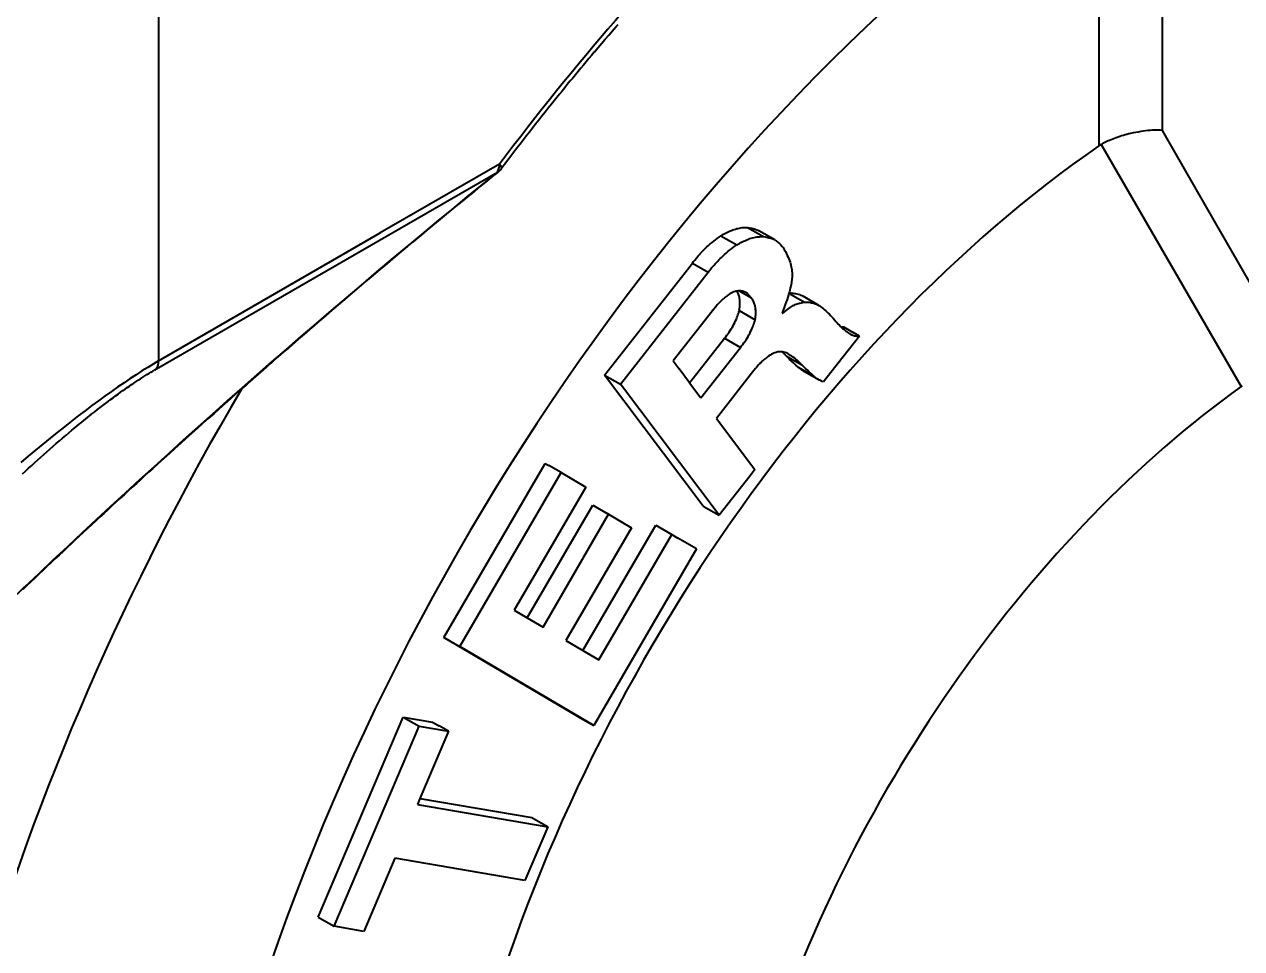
# Model space of a CAD drawing. Header units: millimetres. Extents: x 15 to 415, y 5 to 292.
# Drawn here: x 291.45 to 305.02, y 116.65 to 126.95 of the extents above; entities that cross this region are included whole.
import ezdxf

# ---------------------------------------------------------------- set-up
doc = ezdxf.new("R2010")
doc.units = ezdxf.units.MM
doc.layers.add('Geometries', color=7, linetype='Continuous')

msp = doc.modelspace()

# ---------------------------------------------------------------- linework, layer by layer
at = {"layer": 'Geometries', "linetype": 'Continuous', "lineweight": 40}
for p, q in [((292.951, 137.595), (292.951, 123.196)), ((304.135, 125.764), (304.135, 129.165)), ((303.427, 128.996), (303.427, 125.594)), ((303.452, 125.609), (305.013, 122.91)), ((296.749, 125.389), (295.421, 124.622)), ((292.928, 123.108), (296.726, 125.301)), ((296.672, 125.25), (296.73, 125.297)), ((296.729, 125.297), (296.73, 125.297)), ((299.513, 124.683), (299.69, 124.581)), ((292.951, 123.196), (295.421, 124.622)), ((299.217, 124.59), (299.393, 124.488)), ((299.817, 124.544), (299.64, 124.646)), ((297.92, 123.038), (298.898, 124.287)), ((298.898, 124.287), (299.075, 124.185)), ((298.097, 122.936), (299.075, 124.185)), ((299.419, 123.976), (299.548, 123.902)), ((299.975, 123.952), (299.974, 123.95)), ((299.974, 123.95), (300.148, 123.85)), ((300.309, 123.814), (300.132, 123.916)), ((299.121, 123.754), (298.684, 123.196)), ((299.421, 123.756), (299.598, 123.654)), ((299.898, 123.728), (299.901, 123.724)), ((300.33, 123.8), (300.343, 123.789)), ((300.582, 123.574), (300.688, 123.513)), ((298.867, 122.952), (299.256, 123.449)), ((299.256, 123.449), (299.433, 123.346)), ((300.759, 123.472), (300.577, 123.24)), ((300.635, 123.508), (300.647, 123.5)), ((300.759, 123.472), (300.688, 123.513)), ((298.993, 122.785), (299.433, 123.346)), ((298.684, 123.196), (298.751, 123.106)), ((299.942, 123.253), (300.118, 123.151)), ((300.577, 123.24), (300.36, 122.962)), ((299.02, 121.578), (297.92, 123.038)), ((297.92, 123.038), (298.097, 122.936)), ((298.867, 122.952), (298.751, 123.106)), ((299.567, 123.069), (299.166, 122.556)), ((300.078, 123.125), (300.255, 123.023)), ((300.128, 123.089), (300.305, 122.987)), ((299.197, 121.476), (298.097, 122.936)), ((298.867, 122.952), (298.993, 122.785)), ((305.025, 122.918), (305.013, 122.91)), ((299.166, 122.556), (299.595, 121.986)), ((296.13, 120.114), (297.258, 122.053)), ((296.307, 120.012), (297.435, 121.951)), ((297.258, 122.053), (297.298, 122.03)), ((297.435, 121.951), (297.298, 122.03)), ((297.435, 121.951), (297.711, 121.788)), ((299.595, 121.986), (299.542, 121.917)), ((299.542, 121.917), (299.197, 121.476)), ((297.711, 121.788), (296.914, 120.419)), ((297.058, 120.334), (297.788, 121.589)), ((297.788, 121.589), (297.957, 121.492)), ((299.02, 121.578), (299.197, 121.476)), ((297.234, 120.23), (297.965, 121.487)), ((297.965, 121.487), (297.957, 121.492)), ((297.965, 121.487), (298.22, 121.337)), ((298.22, 121.337), (297.489, 120.08)), ((297.679, 119.968), (298.491, 121.365)), ((298.491, 121.365), (298.668, 121.263)), ((297.855, 119.864), (298.668, 121.263)), ((298.668, 121.263), (298.737, 121.222)), ((298.944, 121.1), (298.737, 121.222)), ((298.944, 121.1), (297.799, 119.131)), ((296.914, 120.419), (297.058, 120.334)), ((297.058, 120.334), (297.234, 120.23)), ((297.622, 119.233), (296.13, 120.114)), ((296.13, 120.114), (296.307, 120.012)), ((297.489, 120.08), (297.597, 120.016)), ((297.799, 119.131), (296.307, 120.012)), ((297.597, 120.016), (297.679, 119.968)), ((297.679, 119.968), (297.855, 119.864)), ((297.622, 119.233), (297.799, 119.131)), ((294.73, 116.997), (295.675, 119.227)), ((294.906, 116.895), (295.852, 119.125)), ((295.675, 119.227), (296.004, 119.17)), ((295.675, 119.227), (295.852, 119.125)), ((295.852, 119.125), (296.181, 119.068)), ((296.004, 119.17), (296.06, 119.138)), ((296.06, 119.138), (296.076, 119.129)), ((296.181, 119.068), (296.076, 119.129)), ((296.181, 119.068), (295.863, 118.32)), ((295.863, 118.32), (295.835, 118.253)), ((295.863, 118.32), (297.109, 118.107)), ((295.835, 118.253), (297.286, 118.005)), ((297.109, 118.107), (297.283, 118.006)), ((297.286, 118.005), (297.032, 117.406)), ((297.283, 118.006), (297.286, 118.005)), ((295.581, 117.654), (295.236, 116.838)), ((297.032, 117.406), (295.581, 117.654)), ((294.73, 116.997), (294.906, 116.895)), ((295.236, 116.838), (294.906, 116.895))]:
    msp.add_line(p, q, dxfattribs=at)
at = {"layer": 'Geometries', "linetype": 'Continuous', "lineweight": 40, "flags": 128}
for points in [[(297.805, 126.637), (297.807, 126.639), (297.847, 126.687), (297.887, 126.734), (297.927, 126.781), (297.967, 126.828), (298.007, 126.875), (298.022, 126.892)], [(298.022, 126.892), (298.048, 126.922), (298.07, 126.947)], [(304.135, 125.764), (304.114, 125.766), (304.093, 125.767), (304.071, 125.767), (304.048, 125.767), (304.024, 125.766), (303.999, 125.765), (303.974, 125.762), (303.947, 125.76), (303.921, 125.756), (303.894, 125.752), (303.866, 125.747), (303.838, 125.742), (303.81, 125.736), (303.781, 125.729)], [(305.483, 123.419), (305.106, 124.076), (304.728, 124.733), (304.135, 125.764)], [(303.452, 125.609), (303.44, 125.602), (303.427, 125.594)], [(303.781, 125.729), (303.761, 125.725), (303.741, 125.72), (303.721, 125.714), (303.701, 125.709), (303.681, 125.703), (303.661, 125.696), (303.641, 125.69), (303.621, 125.683), (303.602, 125.676), (303.583, 125.669), (303.564, 125.661), (303.546, 125.654), (303.531, 125.647), (303.516, 125.641), (303.502, 125.634), (303.488, 125.628), (303.475, 125.621), (303.463, 125.615), (303.452, 125.609)], [(296.515, 125.123), (296.531, 125.135), (296.596, 125.189), (296.663, 125.242), (296.672, 125.25)], [(296.726, 125.301), (296.727, 125.299), (296.729, 125.298), (296.729, 125.297)], [(295.812, 124.543), (295.82, 124.55), (295.882, 124.601), (295.944, 124.653), (296.007, 124.705), (296.071, 124.758), (296.136, 124.811), (296.201, 124.865), (296.267, 124.919), (296.334, 124.974), (296.401, 125.03), (296.466, 125.082), (296.515, 125.123)], [(299.217, 124.59), (299.231, 124.599), (299.246, 124.608), (299.261, 124.616), (299.276, 124.624), (299.291, 124.631), (299.305, 124.638), (299.32, 124.645), (299.335, 124.651), (299.349, 124.656), (299.364, 124.661), (299.378, 124.666), (299.392, 124.67), (299.408, 124.673), (299.423, 124.677), (299.439, 124.679), (299.454, 124.681), (299.469, 124.682), (299.484, 124.683), (299.498, 124.683), (299.513, 124.683)], [(299.513, 124.683), (299.531, 124.68), (299.55, 124.677), (299.562, 124.674), (299.574, 124.671), (299.586, 124.668), (299.596, 124.665), (299.606, 124.662), (299.616, 124.658), (299.626, 124.654), (299.636, 124.649), (299.64, 124.646)], [(295.159, 123.994), (295.159, 123.994), (295.212, 124.039), (295.263, 124.083), (295.315, 124.126), (295.367, 124.171), (295.421, 124.216), (295.474, 124.261), (295.529, 124.307), (295.584, 124.353), (295.64, 124.4), (295.699, 124.449), (295.759, 124.5), (295.812, 124.543)], [(298.898, 124.287), (298.911, 124.304), (298.924, 124.32), (298.937, 124.335), (298.95, 124.351), (298.963, 124.366), (298.976, 124.381), (298.99, 124.396), (299.003, 124.41), (299.017, 124.425), (299.031, 124.439), (299.045, 124.452), (299.059, 124.466), (299.078, 124.483), (299.097, 124.5), (299.117, 124.516), (299.136, 124.532), (299.156, 124.547), (299.176, 124.562), (299.196, 124.576), (299.217, 124.59)], [(299.393, 124.488), (299.408, 124.497), (299.423, 124.505), (299.438, 124.514), (299.452, 124.522), (299.467, 124.529), (299.482, 124.536), (299.497, 124.543), (299.511, 124.549), (299.526, 124.554), (299.54, 124.559), (299.555, 124.564), (299.569, 124.568), (299.585, 124.571), (299.6, 124.574), (299.615, 124.577), (299.63, 124.579), (299.645, 124.58), (299.66, 124.581), (299.675, 124.581), (299.69, 124.581)], [(299.69, 124.581), (299.708, 124.578), (299.727, 124.574), (299.739, 124.572), (299.751, 124.569), (299.763, 124.566), (299.773, 124.563), (299.783, 124.56), (299.793, 124.556), (299.803, 124.552), (299.812, 124.547), (299.817, 124.544)], [(299.817, 124.544), (299.822, 124.542), (299.831, 124.535), (299.841, 124.528), (299.85, 124.521), (299.859, 124.513), (299.868, 124.505), (299.882, 124.491), (299.896, 124.476), (299.91, 124.461)], [(299.075, 124.185), (299.088, 124.202), (299.1, 124.218), (299.113, 124.233), (299.126, 124.249), (299.14, 124.264), (299.153, 124.279), (299.166, 124.294), (299.18, 124.308), (299.194, 124.323), (299.208, 124.337), (299.222, 124.35), (299.236, 124.364), (299.255, 124.381), (299.274, 124.398), (299.294, 124.414), (299.313, 124.43), (299.333, 124.445), (299.353, 124.46), (299.373, 124.474), (299.393, 124.488)], [(299.91, 124.461), (299.922, 124.437), (299.935, 124.414), (299.947, 124.39), (299.956, 124.372), (299.964, 124.353), (299.973, 124.334), (299.98, 124.314), (299.986, 124.298), (299.991, 124.281), (299.996, 124.264), (300, 124.246), (300.003, 124.231), (300.006, 124.215), (300.008, 124.199), (300.009, 124.183), (300.01, 124.177)], [(300.01, 124.177), (300.01, 124.167), (300.01, 124.153), (300.01, 124.138), (300.009, 124.124), (300.008, 124.109), (300.006, 124.095), (300.004, 124.08), (300.002, 124.065), (299.999, 124.049), (299.994, 124.028), (299.989, 124.005), (299.984, 123.983), (299.979, 123.967)], [(295.05, 123.901), (295.056, 123.906), (295.107, 123.95), (295.159, 123.994)], [(294.207, 123.175), (294.216, 123.182), (294.247, 123.21), (294.284, 123.241), (294.32, 123.273), (294.358, 123.306), (294.396, 123.339), (294.435, 123.373), (294.474, 123.407), (294.514, 123.442), (294.555, 123.477), (294.597, 123.513), (294.639, 123.549), (294.682, 123.586), (294.725, 123.624), (294.769, 123.662), (294.814, 123.7), (294.86, 123.739), (294.906, 123.779), (294.955, 123.821), (295.005, 123.863), (295.05, 123.901)], [(299.361, 123.967), (299.347, 123.959), (299.332, 123.951), (299.317, 123.942), (299.306, 123.935), (299.295, 123.928), (299.284, 123.921), (299.273, 123.913), (299.262, 123.905), (299.251, 123.896), (299.24, 123.887), (299.23, 123.877), (299.219, 123.867), (299.208, 123.856), (299.198, 123.845), (299.187, 123.833), (299.176, 123.821), (299.167, 123.81)], [(299.394, 123.974), (299.386, 123.973), (299.374, 123.971), (299.361, 123.967)], [(299.419, 123.976), (299.41, 123.976), (299.398, 123.975), (299.394, 123.974)], [(299.421, 123.756), (299.423, 123.769), (299.425, 123.783), (299.426, 123.797), (299.427, 123.81), (299.428, 123.823), (299.428, 123.836), (299.428, 123.849), (299.428, 123.862), (299.426, 123.876), (299.424, 123.89), (299.422, 123.903), (299.419, 123.916), (299.415, 123.929), (299.411, 123.941), (299.406, 123.953), (299.4, 123.964), (299.394, 123.974)], [(299.493, 123.959), (299.487, 123.962), (299.477, 123.966), (299.467, 123.97), (299.457, 123.973), (299.446, 123.975), (299.434, 123.976), (299.422, 123.976), (299.419, 123.976)], [(299.548, 123.902), (299.542, 123.91), (299.537, 123.918), (299.531, 123.926), (299.525, 123.933), (299.518, 123.939), (299.511, 123.946), (299.504, 123.951), (299.496, 123.957), (299.493, 123.959)], [(299.598, 123.654), (299.6, 123.667), (299.602, 123.681), (299.603, 123.694), (299.604, 123.708), (299.605, 123.721), (299.605, 123.734), (299.605, 123.747), (299.604, 123.76), (299.603, 123.774), (299.601, 123.788), (299.599, 123.801), (299.596, 123.814), (299.592, 123.827), (299.587, 123.839), (299.582, 123.851), (299.577, 123.862), (299.57, 123.873), (299.563, 123.883), (299.556, 123.893), (299.548, 123.902)], [(299.974, 123.95), (299.969, 123.933), (299.961, 123.907), (299.953, 123.882), (299.944, 123.856), (299.933, 123.824), (299.922, 123.792), (299.91, 123.76), (299.898, 123.728)], [(299.901, 123.724), (299.923, 123.742), (299.945, 123.759), (299.959, 123.77), (299.974, 123.781), (299.988, 123.792), (299.999, 123.799), (300.011, 123.806), (300.022, 123.812), (300.033, 123.818), (300.044, 123.823), (300.055, 123.827), (300.067, 123.831), (300.078, 123.835), (300.09, 123.838), (300.101, 123.841), (300.113, 123.844), (300.13, 123.847), (300.148, 123.85)], [(299.979, 123.967), (299.977, 123.958), (299.975, 123.952)], [(299.975, 123.952), (299.984, 123.953), (299.997, 123.953), (300.01, 123.952), (300.023, 123.951), (300.036, 123.949), (300.048, 123.947), (300.062, 123.944), (300.076, 123.94), (300.09, 123.935), (300.103, 123.93), (300.116, 123.924), (300.129, 123.918), (300.132, 123.916)], [(300.148, 123.85), (300.161, 123.851), (300.174, 123.85), (300.187, 123.85), (300.2, 123.849), (300.213, 123.847), (300.225, 123.845), (300.239, 123.842), (300.253, 123.838), (300.267, 123.833), (300.28, 123.828), (300.287, 123.825)], [(299.167, 123.81), (299.165, 123.808), (299.154, 123.794), (299.137, 123.774), (299.121, 123.754)], [(299.256, 123.449), (299.27, 123.465), (299.283, 123.482), (299.296, 123.5), (299.308, 123.518), (299.32, 123.534), (299.331, 123.552), (299.341, 123.569), (299.351, 123.587), (299.361, 123.605), (299.37, 123.624), (299.379, 123.643), (299.388, 123.662), (299.394, 123.677), (299.4, 123.693), (299.406, 123.708), (299.411, 123.724), (299.416, 123.74), (299.421, 123.756)], [(300.287, 123.825), (300.293, 123.822), (300.306, 123.816), (300.309, 123.814)], [(300.309, 123.814), (300.318, 123.808), (300.33, 123.8)], [(300.343, 123.789), (300.358, 123.777), (300.359, 123.777)], [(300.359, 123.777), (300.372, 123.765), (300.386, 123.753), (300.399, 123.741), (300.412, 123.729), (300.425, 123.716), (300.437, 123.703), (300.45, 123.69), (300.462, 123.676), (300.486, 123.649)], [(299.433, 123.346), (299.446, 123.363), (299.46, 123.38), (299.473, 123.398), (299.485, 123.416), (299.497, 123.432), (299.507, 123.45), (299.518, 123.467), (299.528, 123.485), (299.538, 123.503), (299.547, 123.522), (299.556, 123.541), (299.565, 123.56), (299.571, 123.575), (299.577, 123.591), (299.583, 123.606), (299.588, 123.622), (299.593, 123.638), (299.598, 123.654)], [(300.486, 123.649), (300.498, 123.634), (300.51, 123.62), (300.523, 123.606), (300.536, 123.593), (300.547, 123.581), (300.554, 123.575)], [(300.554, 123.575), (300.559, 123.57), (300.571, 123.559), (300.584, 123.548), (300.596, 123.537), (300.609, 123.527), (300.622, 123.517), (300.635, 123.508)], [(300.554, 123.575), (300.559, 123.575), (300.571, 123.574), (300.582, 123.574)], [(300.647, 123.5), (300.649, 123.5), (300.663, 123.492), (300.67, 123.488), (300.677, 123.485), (300.685, 123.482), (300.693, 123.48), (300.703, 123.477), (300.714, 123.475), (300.725, 123.474), (300.736, 123.473), (300.748, 123.472), (300.759, 123.472)], [(292.951, 123.196), (292.891, 123.161), (292.829, 123.123), (292.765, 123.084), (292.7, 123.042), (292.634, 122.999), (292.566, 122.953), (292.496, 122.906), (292.426, 122.856), (292.354, 122.805), (292.281, 122.752), (292.207, 122.698), (292.131, 122.641), (292.055, 122.583), (291.978, 122.524), (291.9, 122.462), (291.821, 122.399), (291.741, 122.335), (291.66, 122.269), (291.579, 122.202), (291.497, 122.134), (291.415, 122.064)], [(292.945, 123.147), (292.947, 123.155), (292.949, 123.164), (292.95, 123.173), (292.951, 123.185), (292.951, 123.196)], [(293.874, 122.882), (293.887, 122.894), (293.917, 122.92), (293.945, 122.945), (293.974, 122.97), (294.003, 122.995), (294.032, 123.022), (294.063, 123.048), (294.094, 123.075), (294.123, 123.101), (294.154, 123.128), (294.184, 123.155), (294.207, 123.175)], [(299.679, 123.195), (299.672, 123.189), (299.663, 123.18), (299.654, 123.17), (299.645, 123.161), (299.642, 123.158)], [(299.779, 123.271), (299.764, 123.261), (299.75, 123.251), (299.735, 123.24), (299.724, 123.232), (299.713, 123.224), (299.702, 123.215), (299.691, 123.206), (299.682, 123.198), (299.679, 123.195)], [(299.899, 123.296), (299.892, 123.297), (299.884, 123.298), (299.877, 123.298), (299.87, 123.298), (299.862, 123.297), (299.852, 123.296), (299.841, 123.293), (299.83, 123.29), (299.817, 123.286), (299.804, 123.281), (299.792, 123.276), (299.779, 123.271)], [(299.942, 123.253), (299.929, 123.267), (299.916, 123.28), (299.903, 123.293), (299.899, 123.297)], [(299.945, 123.285), (299.932, 123.289), (299.919, 123.292), (299.91, 123.295), (299.901, 123.296), (299.899, 123.296)], [(300.078, 123.125), (300.051, 123.149), (300.024, 123.173), (300.003, 123.193), (299.982, 123.213), (299.962, 123.233), (299.942, 123.253)], [(299.976, 123.268), (299.962, 123.277), (299.945, 123.285)], [(300.118, 123.151), (300.106, 123.165), (300.093, 123.178), (300.08, 123.191), (300.066, 123.203), (300.052, 123.215), (300.038, 123.227), (300.023, 123.238), (300.008, 123.248), (299.993, 123.258), (299.978, 123.268), (299.976, 123.268)], [(292.609, 122.905), (292.626, 122.916), (292.65, 122.933), (292.674, 122.949), (292.699, 122.966), (292.724, 122.982), (292.748, 122.998), (292.773, 123.014), (292.797, 123.029), (292.82, 123.044), (292.842, 123.057), (292.864, 123.07), (292.885, 123.083), (292.907, 123.096), (292.928, 123.108)], [(292.928, 123.108), (292.932, 123.114), (292.935, 123.121), (292.939, 123.128), (292.942, 123.137), (292.945, 123.147)], [(299.642, 123.158), (299.635, 123.151), (299.624, 123.138), (299.612, 123.124), (299.601, 123.11), (299.584, 123.09), (299.567, 123.069)], [(300.128, 123.089), (300.128, 123.089), (300.119, 123.094), (300.111, 123.1), (300.102, 123.106), (300.09, 123.115), (300.078, 123.125)], [(300.255, 123.023), (300.228, 123.047), (300.2, 123.071), (300.18, 123.091), (300.159, 123.111), (300.139, 123.131), (300.118, 123.151)], [(291.433, 121.936), (291.468, 121.968), (291.502, 122), (291.537, 122.031), (291.571, 122.063), (291.605, 122.094), (291.639, 122.124), (291.672, 122.154), (291.706, 122.184), (291.739, 122.213), (291.774, 122.244), (291.81, 122.275), (291.845, 122.306), (291.881, 122.336), (291.916, 122.366), (291.951, 122.396), (291.983, 122.423), (292.016, 122.451), (292.048, 122.477), (292.08, 122.504), (292.112, 122.53), (292.144, 122.555), (292.176, 122.581), (292.207, 122.606), (292.238, 122.63), (292.269, 122.654), (292.299, 122.677), (292.329, 122.7), (292.358, 122.723), (292.387, 122.745), (292.415, 122.766), (292.443, 122.786), (292.471, 122.807), (292.498, 122.826), (292.525, 122.846), (292.552, 122.865), (292.577, 122.882), (292.601, 122.899), (292.609, 122.905)], [(300.305, 122.987), (300.304, 122.987), (300.296, 122.992), (300.287, 122.998), (300.279, 123.004), (300.267, 123.013), (300.255, 123.023)], [(300.36, 122.962), (300.346, 122.968), (300.332, 122.974), (300.318, 122.98), (300.311, 122.983), (300.305, 122.987)], [(291.454, 120.674), (291.296, 120.523), (290.895, 120.136)]]:
    msp.add_lwpolyline(points, dxfattribs=at)
at = {"layer": 'Geometries', "linetype": 'Continuous', "lineweight": 40}
for centre, radius, start, end in [((320.337, 107.639), 29.473, 139.8641, 141.3236), ((320.887, 107.2), 30.177, 141.3245, 143.0467), ((296.572, 125.491), 0.25, 308.9973, 323.0435), ((352.254, 56.721), 88.241, 128.99664, 133.55185), ((352.372, 56.573), 88.425, 131.41818, 132.27833), ((349.969, 59.205), 84.861, 132.27367, 133.6102)]:
    msp.add_arc(centre, radius, start, end, dxfattribs=at)
for centre, major_axis, ratio, start_param, end_param in [((303.906, 116.828), (9.275, 16.065), 0.57735, 0.909088, 1.362525), ((304.251, 116.564), (7.925, 13.727), 0.57735, 0.858983, 3.160457), ((304.251, 116.564), (-5.85, -10.132), 0.57735, 4.026755, 6.249506), ((296.572, 125.491), (-0.125, 0.217), 0.57735, 3.405039, 3.926991), ((296.572, 125.491), (-0.2, 0.15), 0.168826, 3.141579, 3.767408), ((305.807, 115.666), (4.75, 8.227), 0.57735, 0.903938, 2.934552), ((302.732, 117.442), (9, 15.588), 0.57735, 1.555066, 2.391508)]:
    msp.add_ellipse(centre, major_axis=major_axis, ratio=ratio, start_param=start_param, end_param=end_param, dxfattribs=at)

doc.saveas('drawing.dxf')
